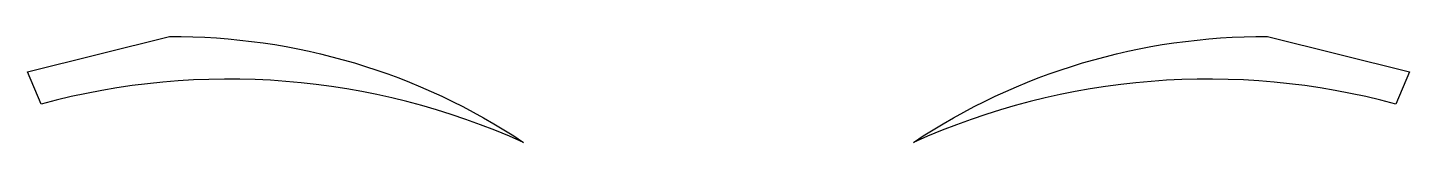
# Model space of a CAD drawing. Header units: millimetres. Extents: x 30.5 to 69.5, y 31.5 to 34.5.
import ezdxf

# ---------------------------------------------------------------- set-up
doc = ezdxf.new("R2010")
doc.units = ezdxf.units.MM
doc.layers.add('grabado linea medio', color=3, linetype='Continuous', true_color=0x00ff00)

msp = doc.modelspace()

# ---------------------------------------------------------------- linework, layer by layer
at = {"layer": 'grabado linea medio'}
for points in [[(44.499, 31.5, 0.174279), (30.879, 32.587), (30.499, 33.5), (30.499, 33.5), (34.499, 34.5, -0.150368)], [(65.501, 34.5), (69.501, 33.5), (69.121, 32.587, 0.174279), (55.501, 31.5, -0.150368)]]:
    msp.add_lwpolyline(points, format="xyb", close=True, dxfattribs=at)

doc.saveas('drawing.dxf')
